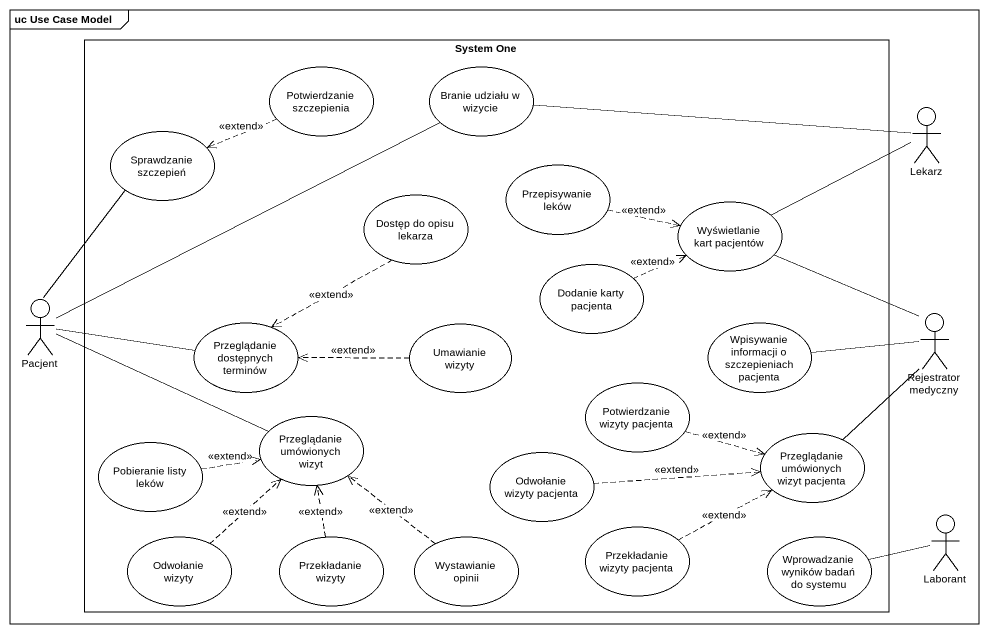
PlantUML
@startuml
mainframe uc Use Case Model
rectangle "System One" as System_One {
  usecase "Potwierdzanie szczepienia" as Potwierdzanie_szczepienia
  usecase "Branie udziału w wizycie" as Branie_udziału_w_wizycie
  usecase "Sprawdzanie szczepień" as Sprawdzanie_szczepień
  usecase "Przepisywanie leków" as Przepisywanie_leków
  usecase "Dostęp do opisu lekarza" as Dostęp_do_opisu_lekarza
  usecase "Wyświetlanie kart pacjentów" as Wyświetlanie_kart_pacjentów
  usecase "Dodanie karty pacjenta" as Dodanie_karty_pacjenta
  usecase "Przeglądanie dostępnych terminów" as Przeglądanie_dostępnych
  usecase "Umawianie wizyty" as Umawianie_wizyty
  usecase "Wpisywanie informacji o szczepieniach pacjenta" as Wpisywanie_informacji_o
  usecase "Potwierdzanie wizyty pacjenta" as Potwierdzanie_wizyty
  usecase "Pobieranie listy leków" as Pobieranie_listy_leków
  usecase "Przeglądanie umówionych wizyt" as Przeglądanie_umówionych
  usecase "Przeglądanie umówionych wizyt pacjenta" as Przeglądanie_umówionych_2
  usecase "Odwołanie wizyty pacjenta" as Odwołanie_wizyty_pacjenta
  usecase "Przekładanie wizyty pacjenta" as Przekładanie_wizyty_pacjenta
  usecase "Odwołanie wizyty" as Odwołanie_wizyty
  usecase "Przekładanie wizyty" as Przekładanie_wizyty
  usecase "Wystawianie opinii" as Wystawianie_opinii
  usecase "Wprowadzanie wyników badań do systemu" as Wprowadzanie_wyników_badań
}
actor Lekarz
actor Pacjent
actor "Rejestrator medyczny" as Rejestrator_medyczny
actor Laborant
Potwierdzanie_szczepienia .left.> Sprawdzanie_szczepień : <<extend>>
Branie_udziału_w_wizycie -left- Pacjent
Lekarz -left- Branie_udziału_w_wizycie
Lekarz -left- Wyświetlanie_kart_pacjentów
Przepisywanie_leków .right.> Wyświetlanie_kart_pacjentów : <<extend>>
Dostęp_do_opisu_lekarza ..> Przeglądanie_dostępnych : <<extend>>
Dodanie_karty_pacjenta .right.> Wyświetlanie_kart_pacjentów : <<extend>>
Pacjent -up- Sprawdzanie_szczepień
Pacjent -right- Przeglądanie_dostępnych
Pacjent -right- Przeglądanie_umówionych
Umawianie_wizyty .left.> Przeglądanie_dostępnych : <<extend>>
Rejestrator_medyczny -left- Wyświetlanie_kart_pacjentów
Rejestrator_medyczny -left- Wpisywanie_informacji_o
Rejestrator_medyczny -- Przeglądanie_umówionych_2
Potwierdzanie_wizyty .right.> Przeglądanie_umówionych_2 : <<extend>>
Pobieranie_listy_leków .right.> Przeglądanie_umówionych : <<extend>>
Odwołanie_wizyty_pacjenta .right.> Przeglądanie_umówionych_2 : <<extend>>
Przekładanie_wizyty_pacjenta .right.> Przeglądanie_umówionych_2 : <<extend>>
Laborant -left- Wprowadzanie_wyników_badań
Odwołanie_wizyty .up.> Przeglądanie_umówionych : <<extend>>
Przekładanie_wizyty .up.> Przeglądanie_umówionych : <<extend>>
Wystawianie_opinii .up.> Przeglądanie_umówionych : <<extend>>
@enduml
